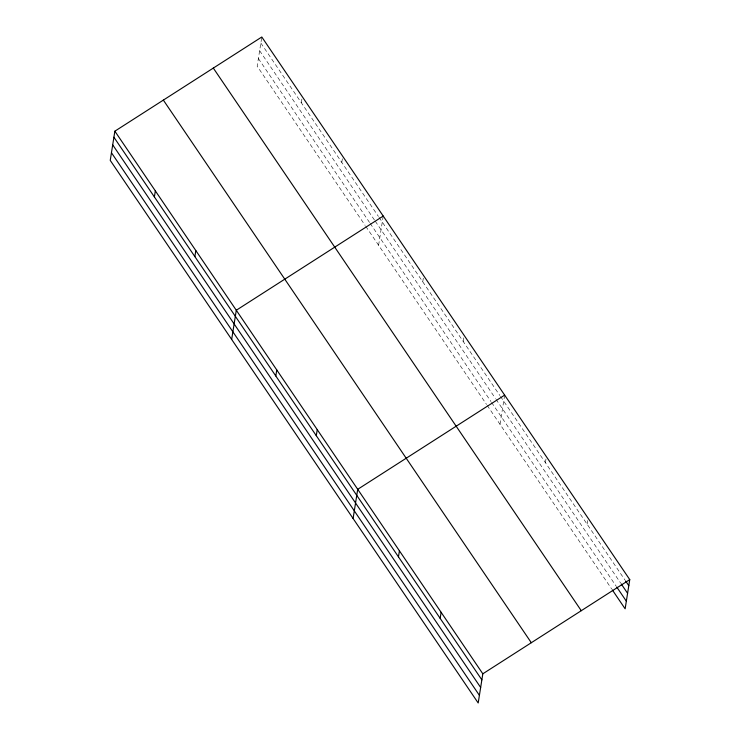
<?xml version="1.0" encoding="UTF-8"?>
<svg xmlns="http://www.w3.org/2000/svg" width="740" height="740" viewBox="0 0 740 740"><rect width="100%" height="100%" fill="white"/><g stroke="black" fill="none" stroke-linecap="round" stroke-linejoin="round"><path stroke-width="0.56" stroke-dasharray="3.7 2.78" d="M261.646 38.008L257.178 66.193L365.116 225.367M301.319 102.74L302.114 97.699M341.797 162.421L342.592 157.38M378.603 245.264L383.228 216.062M422.743 281.801L423.706 275.752M463.221 341.492L464.017 336.45M500.027 424.325L504.495 396.131M545.399 462.676L546.194 457.635M587.098 524.17L587.893 519.129M260.841 43.05L378.418 216.431M379.056 217.375L499.842 395.493M500.48 396.437L624.949 579.994M259.638 50.69L374.634 220.279M375.282 221.223L495.421 398.398M496.059 399.341L620.527 582.898M258.389 58.562L369.538 222.463M370.176 223.406L490.962 401.524M491.601 402.477L616.078 586.034M365.754 226.311L486.532 404.429M487.179 405.372L611.656 588.948"/><path stroke-width="1.11" d="M114.867 131.184L110.242 160.386L478.197 703L482.822 673.807L114.867 131.184L261.803 37L629.759 579.614L625.134 608.817L612.304 589.891M154.383 196.923L155.345 190.874M194.861 256.614L195.822 250.564M231.666 339.447L236.291 310.254L383.228 216.062M275.807 375.985L276.769 369.935M316.285 435.675L317.238 429.625M353.091 518.509L357.716 489.316L504.652 395.123M398.462 556.859L399.415 550.81M440.161 618.353L441.123 612.304M482.822 673.807L629.759 579.614M625.587 580.937L628.797 585.664M621.174 583.841L627.585 593.304M616.716 586.987L626.345 601.176M213.314 68.08L581.27 610.694M163.355 100.103L531.311 642.718M113.914 137.233L481.86 679.857M112.702 144.874L480.658 687.488M111.453 152.745L479.409 695.36"/></g></svg>
